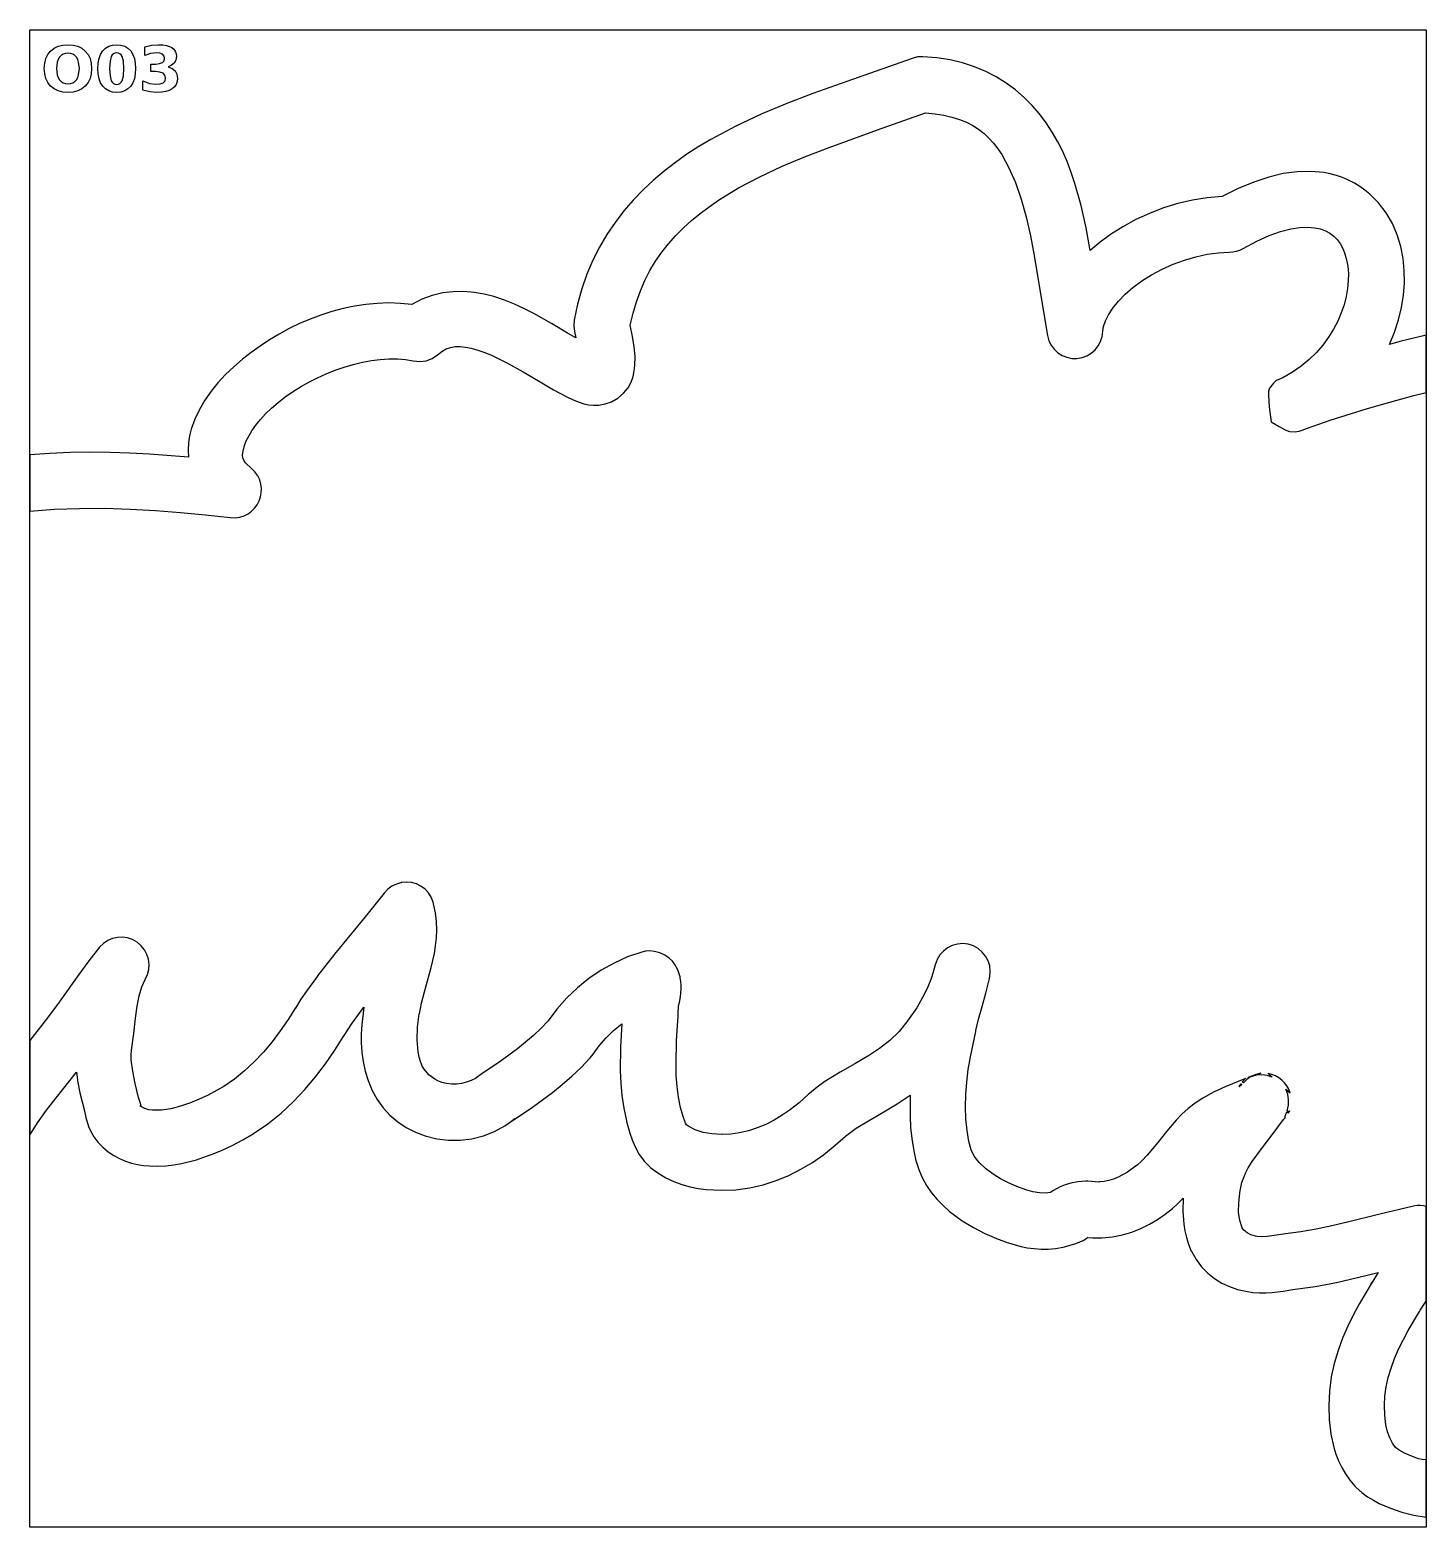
# Model space of a CAD drawing. Extents: x 1 to 501, y 1 to 4998.
# Drawn here: x 1 to 501, y 548 to 1084 of the extents above; entities that cross this region are included whole.
import ezdxf

# ---------------------------------------------------------------- set-up
doc = ezdxf.new("R2010")
doc.units = 0

msp = doc.modelspace()

# ---------------------------------------------------------------- linework, layer by layer
at = {"layer": 'decoupage'}
for p, q in [((1.007, 1083.78), (501.007, 1083.78)), ((1.007, 547.677), (1.007, 1083.78)), ((501.007, 1083.78), (501.007, 547.677)), ((9.642219, 1077.212563), (11.0905, 1077.92225)), ((11.0905, 1077.92225), (12.751031, 1078.348062)), ((12.751031, 1078.348062), (14.624, 1078.49)), ((14.624, 1078.49), (16.501047, 1078.348062)), ((14.624, 1078.49), (14.624, 1078.49)), ((16.501047, 1078.348062), (18.163125, 1077.92225)), ((18.163125, 1077.92225), (19.610141, 1077.212563)), ((28.045, 1077.241453), (29.206, 1077.937375)), ((29.206, 1077.937375), (30.553, 1078.354859)), ((30.553, 1078.354859), (32.086, 1078.494)), ((32.086, 1078.494), (33.614484, 1078.354859)), ((33.614484, 1078.354859), (34.958375, 1077.937375)), ((34.958375, 1077.937375), (36.117578, 1077.241453)), ((42.152, 1077.79), (44.643, 1078.32)), ((42.152, 1074.677), (42.152, 1077.79)), ((44.643, 1078.32), (47.069, 1078.496)), ((47.069, 1078.496), (48.571828, 1078.429828)), ((48.571828, 1078.429828), (49.871875, 1078.231375)), ((49.871875, 1078.231375), (50.969234, 1077.900734)), ((50.969234, 1077.900734), (51.864, 1077.438)), ((6.297609, 1071.838813), (6.719375, 1073.51525)), ((6.719375, 1073.51525), (7.422203, 1074.975313)), ((7.422203, 1074.975313), (8.406, 1076.219)), ((8.406, 1076.219), (9.642219, 1077.212563)), ((10.812125, 1072.262), (10.545, 1069.952)), ((11.146172, 1073.197625), (10.812125, 1072.262)), ((11.614, 1073.987), (11.146172, 1073.197625)), ((12.203281, 1074.613797), (11.614, 1073.987)), ((12.9015, 1075.061625), (12.203281, 1074.613797)), ((13.708469, 1075.330391), (12.9015, 1075.061625)), ((14.624, 1075.42), (13.708469, 1075.330391)), ((15.544625, 1075.330391), (14.624, 1075.42)), ((14.624, 1075.42), (14.624, 1075.42)), ((16.355, 1075.061625), (15.544625, 1075.330391)), ((17.055125, 1074.613797), (16.355, 1075.061625)), ((17.645, 1073.987), (17.055125, 1074.613797)), ((18.112828, 1073.197625), (17.645, 1073.987)), ((18.446875, 1072.262), (18.112828, 1073.197625)), ((18.714, 1069.952), (18.446875, 1072.262)), ((19.610141, 1077.212563), (20.842, 1076.219)), ((20.842, 1076.219), (21.825797, 1074.975313)), ((21.825797, 1074.975313), (22.528625, 1073.51525)), ((22.528625, 1073.51525), (22.950391, 1071.838813)), ((25.417234, 1071.882734), (25.747875, 1073.579875)), ((25.747875, 1073.579875), (26.298828, 1075.041328)), ((26.298828, 1075.041328), (27.07, 1076.267)), ((27.07, 1076.267), (28.045, 1077.241453)), ((29.697125, 1072.6095), (29.551, 1069.98)), ((30.135, 1074.324), (29.697125, 1072.6095)), ((30.475844, 1074.878609), (30.135, 1074.324)), ((30.91475, 1075.274875), (30.475844, 1074.878609)), ((31.451531, 1075.512703), (30.91475, 1075.274875)), ((32.086, 1075.592), (31.451531, 1075.512703)), ((32.720312, 1075.512703), (32.086, 1075.592)), ((33.25525, 1075.274875), (32.720312, 1075.512703)), ((33.690812, 1074.878609), (33.25525, 1075.274875)), ((34.027, 1074.324), (33.690812, 1074.878609)), ((34.464875, 1072.6095), (34.027, 1074.324)), ((34.611, 1069.98), (34.464875, 1072.6095)), ((36.117578, 1077.241453), (37.092, 1076.267)), ((37.092, 1076.267), (37.863172, 1075.041328)), ((37.863172, 1075.041328), (38.414125, 1073.579875)), ((38.414125, 1073.579875), (38.744766, 1071.882734)), ((44.235, 1075.361), (42.152, 1074.677)), ((46.308, 1075.593), (44.235, 1075.361)), ((47.540125, 1075.46325), (46.308, 1075.593)), ((48.458, 1075.074), (47.540125, 1075.46325)), ((48.436, 1072.076), (49.022375, 1072.712625)), ((49.028125, 1074.448625), (48.458, 1075.074)), ((49.022375, 1072.712625), (49.218, 1073.608)), ((49.218, 1073.608), (49.028125, 1074.448625)), ((51.864, 1077.438), (52.563563, 1076.847156)), ((52.563563, 1076.847156), (53.06325, 1076.123)), ((53.272625, 1072.95875), (52.702, 1071.903)), ((53.06325, 1076.123), (53.363062, 1075.265344)), ((53.463, 1074.274), (53.272625, 1072.95875)), ((53.363062, 1075.265344), (53.463, 1074.274)), ((316.95, 1073.591), (299.694031, 1067.478859)), ((318.85275, 1074.091375), (316.95, 1073.591)), ((320.817, 1074.21), (318.85275, 1074.091375)), ((320.822, 1074.21), (320.817, 1074.21)), ((325.81242, 1073.828539), (320.822, 1074.21)), ((330.555143, 1073.090596), (325.81242, 1073.828539)), ((335.052923, 1072.016327), (330.555143, 1073.090596)), ((6.157, 1069.946), (6.297609, 1071.838813)), ((6.297609, 1068.057859), (6.157, 1069.946)), ((6.719375, 1066.384875), (6.297609, 1068.057859)), ((10.545, 1069.952), (10.812125, 1067.6505)), ((10.812125, 1067.6505), (11.146172, 1066.716781)), ((18.112828, 1066.716781), (18.446875, 1067.6505)), ((18.446875, 1067.6505), (18.714, 1069.952)), ((22.950391, 1068.057859), (22.528625, 1066.384875)), ((22.950391, 1071.838813), (23.091, 1069.946)), ((23.091, 1069.946), (22.950391, 1068.057859)), ((25.307, 1069.95), (25.417234, 1071.882734)), ((25.417234, 1068.021344), (25.307, 1069.95)), ((25.747875, 1066.32575), (25.417234, 1068.021344)), ((29.551, 1069.98), (29.697125, 1067.320375)), ((29.697125, 1067.320375), (30.135, 1065.581)), ((34.027, 1065.581), (34.464875, 1067.320375)), ((34.464875, 1067.320375), (34.611, 1069.98)), ((34.611, 1069.98), (34.611, 1069.98)), ((38.744766, 1068.021344), (38.414125, 1066.32575)), ((38.744766, 1071.882734), (38.855, 1069.95)), ((38.855, 1069.95), (38.744766, 1068.021344)), ((38.855, 1069.95), (38.855, 1069.95)), ((44.268, 1068.85), (44.268, 1071.58)), ((44.268, 1071.58), (46.054, 1071.58)), ((45.966, 1068.851), (44.268, 1068.85)), ((47.5425, 1068.70475), (45.966, 1068.851)), ((46.054, 1071.58), (47.449, 1071.703875)), ((47.449, 1071.703875), (48.436, 1072.076)), ((48.678, 1068.266), (47.5425, 1068.70475)), ((49.372375, 1067.555125), (48.678, 1068.266)), ((49.604, 1066.569), (49.372375, 1067.555125)), ((51.759375, 1071.123125), (50.453, 1070.614)), ((50.453, 1070.614), (50.453, 1070.61)), ((50.453, 1070.61), (51.916875, 1070.01975)), ((52.702, 1071.903), (51.759375, 1071.123125)), ((51.916875, 1070.01975), (52.978, 1069.11)), ((52.978, 1069.11), (53.6305, 1067.90575)), ((53.6305, 1067.90575), (53.848, 1066.409)), ((299.694031, 1067.478859), (281.41825, 1060.999125)), ((339.308516, 1070.625891), (335.052923, 1072.016327)), ((343.324677, 1068.939445), (339.308516, 1070.625891)), ((347.104162, 1066.977146), (343.324677, 1068.939445)), ((350.649726, 1064.759154), (347.104162, 1066.977146)), ((7.422203, 1064.926953), (6.719375, 1066.384875)), ((8.406, 1063.684), (7.422203, 1064.926953)), ((9.642219, 1062.690437), (8.406, 1063.684)), ((11.0905, 1061.98075), (9.642219, 1062.690437)), ((12.751031, 1061.554938), (11.0905, 1061.98075)), ((11.146172, 1066.716781), (11.614, 1065.928)), ((11.614, 1065.928), (12.203281, 1065.301203)), ((12.203281, 1065.301203), (12.9015, 1064.853375)), ((14.624, 1061.413), (12.751031, 1061.554938)), ((12.9015, 1064.853375), (13.708469, 1064.584609)), ((13.708469, 1064.584609), (14.624, 1064.495)), ((14.624, 1064.495), (15.544625, 1064.584609)), ((16.501047, 1061.554938), (14.624, 1061.413)), ((15.544625, 1064.584609), (16.355, 1064.853375)), ((16.355, 1064.853375), (17.055125, 1065.301203)), ((18.163125, 1061.98075), (16.501047, 1061.554938)), ((17.055125, 1065.301203), (17.645, 1065.928)), ((17.645, 1065.928), (18.112828, 1066.716781)), ((19.610141, 1062.690437), (18.163125, 1061.98075)), ((20.842, 1063.684), (19.610141, 1062.690437)), ((21.825797, 1064.926953), (20.842, 1063.684)), ((22.528625, 1066.384875), (21.825797, 1064.926953)), ((26.298828, 1064.863031), (25.747875, 1066.32575)), ((27.07, 1063.633), (26.298828, 1064.863031)), ((28.045, 1062.663641), (27.07, 1063.633)), ((29.206, 1061.971125), (28.045, 1062.663641)), ((30.553, 1061.555547), (29.206, 1061.971125)), ((30.135, 1065.581), (30.475844, 1065.021875)), ((30.475844, 1065.021875), (30.91475, 1064.6225)), ((32.086, 1061.417), (30.553, 1061.555547)), ((30.91475, 1064.6225), (31.451531, 1064.382875)), ((31.451531, 1064.382875), (32.086, 1064.303)), ((32.086, 1064.303), (32.715812, 1064.382875)), ((33.614484, 1061.555547), (32.086, 1061.417)), ((32.715812, 1064.382875), (33.24925, 1064.6225)), ((33.24925, 1064.6225), (33.686312, 1065.021875)), ((34.958375, 1061.971125), (33.614484, 1061.555547)), ((33.686312, 1065.021875), (34.027, 1065.581)), ((36.117578, 1062.663641), (34.958375, 1061.971125)), ((37.092, 1063.633), (36.117578, 1062.663641)), ((37.863172, 1064.863031), (37.092, 1063.633)), ((38.414125, 1066.32575), (37.863172, 1064.863031)), ((41.446, 1062.231), (41.446, 1065.51)), ((41.446, 1065.51), (43.805, 1064.606)), ((43.96, 1061.625), (41.446, 1062.231)), ((43.805, 1064.606), (46.12, 1064.309)), ((46.506, 1061.415), (43.96, 1061.625)), ((46.12, 1064.309), (47.60875, 1064.455125)), ((48.195547, 1061.494297), (46.506, 1061.415)), ((47.60875, 1064.455125), (48.7, 1064.893)), ((49.670125, 1061.732125), (48.195547, 1061.494297)), ((48.7, 1064.893), (49.378125, 1065.603875)), ((49.378125, 1065.603875), (49.604, 1066.569)), ((50.929641, 1062.128391), (49.670125, 1061.732125)), ((51.974, 1062.683), (50.929641, 1062.128391)), ((52.793734, 1063.395687), (51.974, 1062.683)), ((53.379375, 1064.25425), (52.793734, 1063.395687)), ((53.730828, 1065.258687), (53.379375, 1064.25425)), ((53.848, 1066.409), (53.730828, 1065.258687)), ((353.964125, 1062.305625), (350.649726, 1064.759154)), ((357.050114, 1059.636717), (353.964125, 1062.305625)), ((272.13916, 1057.436811), (262.894594, 1053.561078)), ((281.41825, 1060.999125), (272.13916, 1057.436811)), ((359.910447, 1056.772588), (357.050114, 1059.636717)), ((362.547882, 1053.733395), (359.910447, 1056.772588)), ((262.894594, 1053.561078), (253.781043, 1049.298088)), ((304.558859, 1047.957078), (321.741, 1054.055)), ((321.741, 1054.055), (321.741, 1054.06)), ((321.741, 1054.06), (325.148765, 1053.739561)), ((325.148765, 1053.739561), (328.301852, 1053.242346)), ((328.301852, 1053.242346), (331.21495, 1052.570946)), ((331.21495, 1052.570946), (333.90275, 1051.727953)), ((333.90275, 1051.727953), (336.37994, 1050.715958)), ((364.965172, 1050.539297), (362.547882, 1053.733395)), ((253.781043, 1049.298088), (244.895, 1044.574)), ((287.224375, 1041.740375), (304.558859, 1047.957078)), ((336.37994, 1050.715958), (338.661211, 1049.537553)), ((338.661211, 1049.537553), (340.761251, 1048.195328)), ((340.761251, 1048.195328), (342.69475, 1046.691875)), ((342.69475, 1046.691875), (344.476397, 1045.029785)), ((367.165073, 1047.21045), (364.965172, 1050.539297)), ((369.150342, 1043.767014), (367.165073, 1047.21045)), ((240.563685, 1042.002276), (236.321369, 1039.26266)), ((244.895, 1044.574), (240.563685, 1042.002276)), ((278.711615, 1038.449932), (287.224375, 1041.740375)), ((344.476397, 1045.029785), (346.120883, 1043.21165)), ((346.120883, 1043.21165), (347.642896, 1041.240061)), ((347.642896, 1041.240061), (349.057125, 1039.117609)), ((370.923732, 1040.229144), (369.150342, 1043.767014)), ((372.488, 1036.617), (370.923732, 1040.229144)), ((232.18531, 1036.34905), (228.172766, 1033.255344)), ((236.321369, 1039.26266), (232.18531, 1036.34905)), ((262.418283, 1031.229764), (270.414703, 1034.964734)), ((270.414703, 1034.964734), (278.711615, 1038.449932)), ((349.057125, 1039.117609), (351.620992, 1034.430482)), ((373.948174, 1032.748271), (372.488, 1036.617)), ((224.300992, 1029.975438), (220.587248, 1026.50323)), ((228.172766, 1033.255344), (224.300992, 1029.975438)), ((254.807, 1027.19), (262.418283, 1031.229764)), ((351.620992, 1034.430482), (353.93, 1029.171)), ((375.259203, 1028.828672), (373.948174, 1032.748271)), ((444.661564, 1031.086295), (439.278422, 1029.299766)), ((449.875875, 1032.322875), (444.661564, 1031.086295)), ((454.913514, 1033.004971), (449.875875, 1032.322875)), ((459.766641, 1033.128047), (454.913514, 1033.004971)), ((464.427416, 1032.687568), (459.766641, 1033.128047)), ((466.683222, 1032.254579), (464.427416, 1032.687568)), ((468.888, 1031.679), (466.683222, 1032.254579)), ((471.139412, 1030.917508), (468.888, 1031.679)), ((473.291248, 1030.004891), (471.139412, 1030.917508)), ((475.341784, 1028.94975), (473.291248, 1030.004891)), ((220.587248, 1026.50323), (217.04879, 1022.832619)), ((247.621689, 1022.79616), (254.807, 1027.19)), ((353.93, 1029.171), (356.036408, 1023.206889)), ((377.489375, 1020.880875), (375.259203, 1028.828672)), ((428.037, 1024.095), (422.671812, 1023.685449)), ((433.734287, 1026.967822), (428.037, 1024.095)), ((439.278422, 1029.299766), (433.734287, 1026.967822)), ((477.289297, 1027.760687), (475.341784, 1028.94975)), ((479.132061, 1026.446305), (477.289297, 1027.760687)), ((480.868354, 1025.015203), (479.132061, 1026.446305)), ((484.014625, 1021.83725), (480.868354, 1025.015203)), ((213.702875, 1018.9575), (210.566761, 1014.871772)), ((217.04879, 1022.832619), (213.702875, 1018.9575)), ((241.009016, 1018.058281), (244.240796, 1020.475134)), ((244.240796, 1020.475134), (247.621689, 1022.79616)), ((356.036408, 1023.206889), (357.820141, 1016.797547)), ((379.289609, 1012.861641), (377.489375, 1020.880875)), ((406.955, 1020.03725), (401.940437, 1018.101777)), ((412.101375, 1021.630441), (406.955, 1020.03725)), ((417.350125, 1022.855219), (412.101375, 1021.630441)), ((422.671812, 1023.685449), (417.350125, 1022.855219)), ((486.714318, 1018.295641), (484.014625, 1021.83725)), ((210.566761, 1014.871772), (207.657705, 1010.569332)), ((235.016615, 1012.897824), (237.932304, 1015.535784)), ((237.932304, 1015.535784), (241.009016, 1018.058281)), ((357.820141, 1016.797547), (359.346084, 1010.038213)), ((392.4245, 1013.30852), (387.982, 1010.503)), ((397.087125, 1015.850156), (392.4245, 1013.30852)), ((401.940437, 1018.101777), (397.087125, 1015.850156)), ((488.953641, 1014.459188), (486.714318, 1018.295641)), ((490.718799, 1010.396703), (488.953641, 1014.459188)), ((207.657705, 1010.569332), (204.992965, 1006.044078)), ((229.692125, 1007.23625), (232.267904, 1010.134585)), ((232.267904, 1010.134585), (235.016615, 1012.897824)), ((359.346084, 1010.038213), (360.679125, 1003.024125)), ((380.771, 1004.859), (379.289609, 1012.861641)), ((387.982, 1010.503), (384.284625, 1007.781125)), ((435.551, 1005.546), (440.403629, 1008.155143)), ((440.403629, 1008.155143), (444.848469, 1010.148828)), ((444.848469, 1010.148828), (448.889949, 1011.586318)), ((448.889949, 1011.586318), (452.5325, 1012.526875)), ((452.5325, 1012.526875), (455.780551, 1013.02976)), ((455.780551, 1013.02976), (458.638531, 1013.154234)), ((458.638531, 1013.154234), (461.110871, 1012.959561)), ((461.110871, 1012.959561), (463.202, 1012.505)), ((463.202, 1012.505), (465.000104, 1011.849521)), ((465.000104, 1011.849521), (466.597453, 1011.006484)), ((466.597453, 1011.006484), (468.004607, 1009.966736)), ((468.004607, 1009.966736), (469.232125, 1008.721125)), ((469.232125, 1008.721125), (470.290564, 1007.260498)), ((491.996, 1006.177), (490.718799, 1010.396703)), ((204.992965, 1006.044078), (202.589797, 1001.289906)), ((225.083182, 1000.99502), (227.295233, 1004.193)), ((227.295233, 1004.193), (229.692125, 1007.23625)), ((360.679125, 1003.024125), (363.026047, 988.612641)), ((384.284625, 1007.781125), (380.771, 1004.859)), ((414.4805, 1001.3835), (418.57182, 1002.587008)), ((418.57182, 1002.587008), (422.644813, 1003.474438)), ((422.644813, 1003.474438), (426.635773, 1004.019023)), ((426.635773, 1004.019023), (430.481, 1004.194)), ((430.481, 1004.194), (431.807562, 1004.275453)), ((431.807562, 1004.275453), (433.106, 1004.531375)), ((433.106, 1004.531375), (434.359437, 1004.956609)), ((434.359437, 1004.956609), (435.551, 1005.546)), ((470.290564, 1007.260498), (471.190484, 1005.575703)), ((471.190484, 1005.575703), (471.942443, 1003.657588)), ((471.942443, 1003.657588), (472.557, 1001.497)), ((492.801383, 1001.965598), (491.996, 1006.177)), ((202.589797, 1001.289906), (200.465459, 996.300715)), ((221.237422, 994.095594), (223.061927, 997.63249)), ((223.061927, 997.63249), (225.083182, 1000.99502)), ((402.733602, 996.144164), (406.497688, 998.135313)), ((406.497688, 998.135313), (410.434555, 999.89068)), ((410.434555, 999.89068), (414.4805, 1001.3835)), ((472.557, 1001.497), (472.98882, 999.142151)), ((472.98882, 999.142151), (473.193434, 996.61908)), ((493.223187, 997.652406), (492.801383, 1001.965598)), ((493.264648, 993.265199), (493.223187, 997.652406)), ((200.465459, 996.300715), (198.637209, 991.070402)), ((219.615622, 990.374514), (221.237422, 994.095594)), ((396.015061, 991.581131), (399.206, 993.944)), ((399.206, 993.944), (402.733602, 996.144164)), ((473.166385, 993.955692), (472.903219, 991.179891)), ((473.193434, 996.61908), (473.166385, 993.955692)), ((492.929, 988.83175), (493.264648, 993.265199)), ((141.378871, 987.351508), (137.807, 985.464)), ((145.072594, 988.716688), (141.378871, 987.351508)), ((148.841457, 989.601398), (145.072594, 988.716688)), ((152.63875, 990.0475), (148.841457, 989.601398)), ((156.417762, 990.096852), (152.63875, 990.0475)), ((160.131781, 989.791313), (156.417762, 990.096852)), ((163.734098, 989.172742), (160.131781, 989.791313)), ((167.178, 988.283), (163.734098, 989.172742)), ((170.952631, 987.012234), (167.178, 988.283)), ((174.600734, 985.547125), (170.952631, 987.012234)), ((198.637209, 991.070402), (197.122303, 985.592865)), ((217.003957, 982.340535), (218.202482, 986.459434)), ((218.202482, 986.459434), (219.615622, 990.374514)), ((363.026047, 988.612641), (365.38, 974.325)), ((388.861625, 984.175625), (390.836229, 986.635314)), ((390.836229, 986.635314), (393.222922, 989.124359)), ((393.222922, 989.124359), (396.015061, 991.581131)), ((472.399478, 988.319579), (471.650707, 985.402662)), ((472.903219, 991.179891), (472.399478, 988.319579)), ((492.219477, 984.379832), (492.929, 988.83175)), ((105.217875, 981.692875), (101.348292, 980.23952)), ((109.158087, 982.957687), (105.217875, 981.692875)), ((113.158092, 984.02124), (109.158087, 982.957687)), ((117.207055, 984.870818), (113.158092, 984.02124)), ((121.294141, 985.493703), (117.207055, 984.870818)), ((125.408513, 985.87718), (121.294141, 985.493703)), ((129.539338, 986.008533), (125.408513, 985.87718)), ((133.675779, 985.875045), (129.539338, 986.008533)), ((137.807, 985.464), (133.675779, 985.875045)), ((178.116252, 983.933328), (174.600734, 985.547125)), ((181.493125, 982.2165), (178.116252, 983.933328)), ((187.806703, 978.656375), (181.493125, 982.2165)), ((197.122303, 985.592865), (195.938, 979.862)), ((216.026, 978.008), (217.003957, 982.340535)), ((386.175266, 979.590828), (387.305756, 981.80692)), ((387.305756, 981.80692), (388.861625, 984.175625)), ((470.65245, 982.457043), (469.40025, 979.510625)), ((471.650707, 985.402662), (470.65245, 982.457043)), ((491.139312, 979.937219), (492.219477, 984.379832)), ((93.864355, 976.818046), (90.271672, 974.875359)), ((97.560174, 978.610338), (93.864355, 976.818046)), ((101.348292, 980.23952), (97.560174, 978.610338)), ((193.493, 975.232), (187.806703, 978.656375)), ((195.938, 979.862), (195.79775, 977.82825)), ((195.79775, 977.82825), (196.073, 975.808)), ((196.073, 975.808), (196.51, 973.519)), ((216.851797, 974.036391), (216.026, 978.008)), ((384.99292, 973.990279), (385.217, 975.863)), ((385.217, 975.863), (385.476799, 977.588979)), ((385.476799, 977.588979), (386.175266, 979.590828)), ((467.889652, 976.591313), (466.116199, 973.72701)), ((469.40025, 979.510625), (467.889652, 976.591313)), ((489.691742, 975.531684), (491.139312, 979.937219)), ((83.439053, 970.58967), (80.220788, 968.272099)), ((86.792959, 972.794995), (83.439053, 970.58967)), ((90.271672, 974.875359), (86.792959, 972.794995)), ((151.645789, 970.106598), (153.2865, 970.39975)), ((153.2865, 970.39975), (155.043086, 970.430871)), ((155.043086, 970.430871), (156.955438, 970.217656)), ((196.51, 973.519), (193.493, 975.232)), ((217.435625, 970.357375), (216.851797, 974.036391)), ((217.724891, 966.902422), (217.435625, 970.357375)), ((365.38, 974.325), (365.88992, 972.509424)), ((365.88992, 972.509424), (366.706672, 970.863828)), ((366.706672, 970.863828), (367.793494, 969.416537)), ((382.472375, 969.231125), (383.58865, 970.640697)), ((383.58865, 970.640697), (384.439484, 972.238297)), ((384.439484, 972.238297), (384.99292, 973.990279)), ((464.075436, 970.94562), (461.762906, 968.275047)), ((466.116199, 973.72701), (464.075436, 970.94562)), ((487.88, 971.191), (489.691742, 975.531684)), ((491.562, 972.23), (487.88, 971.191)), ((501.013, 974.52), (491.562, 972.23)), ((501.013, 953.937), (501.013, 974.52)), ((77.149, 965.855), (74.021061, 963.158613)), ((80.220788, 968.272099), (77.149, 965.855)), ((120.051598, 964.766387), (123.281683, 965.368116)), ((123.281683, 965.368116), (126.464469, 965.775656)), ((126.464469, 965.775656), (129.578524, 965.978412)), ((129.578524, 965.978412), (132.602418, 965.965785)), ((132.602418, 965.965785), (135.51472, 965.72718)), ((135.51472, 965.72718), (138.294, 965.252)), ((138.294, 965.252), (140.62775, 965.018188)), ((140.62775, 965.018188), (142.92175, 965.327)), ((142.92175, 965.327), (145.083375, 966.154812)), ((145.083375, 966.154812), (147.02, 967.478)), ((147.02, 967.478), (148.55243, 968.663418)), ((148.55243, 968.663418), (150.081063, 969.533719)), ((150.081063, 969.533719), (151.645789, 970.106598)), ((156.955438, 970.217656), (159.063445, 969.777801)), ((159.063445, 969.777801), (161.407, 969.129)), ((161.407, 969.129), (163.940703, 968.261809)), ((163.940703, 968.261809), (166.576313, 967.178406)), ((166.576313, 967.178406), (172.05575, 964.5035)), ((217.667, 963.603), (217.724891, 966.902422)), ((367.793494, 969.416537), (369.113625, 968.195875)), ((369.113625, 968.195875), (370.630303, 967.230166)), ((370.630303, 967.230166), (372.306766, 966.547734)), ((372.306766, 966.547734), (374.106252, 966.176904)), ((374.106252, 966.176904), (375.992, 966.146)), ((375.992, 966.146), (377.850471, 966.467018)), ((377.850471, 966.467018), (379.571328, 967.110641)), ((379.571328, 967.110641), (381.122615, 968.043225)), ((381.122615, 968.043225), (382.472375, 969.231125)), ((459.174154, 965.743195), (456.304723, 963.377967)), ((461.762906, 968.275047), (459.174154, 965.743195)), ((71.078734, 960.349281), (68.34751, 957.422246)), ((74.021061, 963.158613), (71.078734, 960.349281)), ((103.941747, 959.215798), (107.086871, 960.62952)), ((107.086871, 960.62952), (110.291849, 961.902036)), ((110.291849, 961.902036), (113.53525, 963.02275)), ((113.53525, 963.02275), (116.795643, 963.981066)), ((116.795643, 963.981066), (120.051598, 964.766387)), ((172.05575, 964.5035), (177.650313, 961.385344)), ((177.650313, 961.385344), (183.165, 958.105)), ((216.310531, 957.707437), (217.02575, 959.72375)), ((217.02575, 959.72375), (217.448844, 961.692437)), ((217.448844, 961.692437), (217.667, 963.603)), ((453.150157, 961.207267), (449.706, 959.259)), ((456.304723, 963.377967), (453.150157, 961.207267)), ((65.852875, 954.37275), (63.620318, 951.196035)), ((68.34751, 957.422246), (65.852875, 954.37275)), ((95.079801, 954.233371), (97.916781, 956.007127)), ((97.916781, 956.007127), (100.877906, 957.671469)), ((100.877906, 957.671469), (103.941747, 959.215798)), ((183.165, 958.105), (188.47025, 954.9485)), ((188.47025, 954.9485), (193.708, 952.176)), ((213.626094, 953.681594), (215.216, 955.654)), ((215.216, 955.654), (216.310531, 957.707437)), ((444.612033, 954.462145), (444.524766, 952.874219)), ((444.917, 955.468), (444.612033, 954.462145)), ((446.325422, 957.344594), (444.917, 955.468)), ((447.209875, 958.159), (446.325422, 957.344594)), ((447.743141, 958.380906), (447.209875, 958.159)), ((448.098, 958.48), (447.743141, 958.380906)), ((449.335, 959.114), (448.098, 958.48)), ((449.706, 959.259), (449.335, 959.114)), ((63.620318, 951.196035), (61.675328, 947.887344)), ((87.536525, 948.371512), (89.864, 950.4)), ((89.864, 950.4), (92.388397, 952.360796)), ((92.388397, 952.360796), (95.079801, 954.233371)), ((193.708, 952.176), (196.401781, 950.909875)), ((196.401781, 950.909875), (199.362, 949.8545)), ((199.362, 949.8545), (201.013684, 949.520219)), ((201.013684, 949.520219), (202.817969, 949.375875)), ((202.817969, 949.375875), (204.80352, 949.467219)), ((204.80352, 949.467219), (206.999, 949.84)), ((206.999, 949.84), (209.335906, 950.658156)), ((209.335906, 950.658156), (211.6055, 951.9775)), ((211.6055, 951.9775), (213.626094, 953.681594)), ((444.524766, 952.874219), (444.785125, 948.835)), ((479.98325, 948.1735), (488.023844, 950.515625)), ((488.023844, 950.515625), (496.686, 952.89)), ((496.686, 952.89), (501.013, 953.937)), ((60.043393, 944.441918), (58.75, 940.855)), ((61.675328, 947.887344), (60.043393, 944.441918)), ((81.904125, 942.214), (83.547248, 944.246848)), ((83.547248, 944.246848), (85.427828, 946.309906)), ((85.427828, 946.309906), (87.536525, 948.371512)), ((444.785125, 948.835), (445.518, 943.483)), ((458.534, 941.231), (466.657, 944.003)), ((466.657, 944.003), (479.98325, 948.1735)), ((58.148734, 938.431422), (57.788125, 935.935375)), ((58.75, 940.855), (58.148734, 938.431422)), ((78.492896, 936.613363), (79.367609, 938.365594)), ((79.367609, 938.365594), (80.507799, 940.243027)), ((80.507799, 940.243027), (81.904125, 942.214)), ((445.518, 943.483), (448.394875, 941.75575)), ((448.394875, 941.75575), (450.596953, 940.542531)), ((450.596953, 940.542531), (452.069, 939.937)), ((452.069, 939.937), (454.080875, 939.851)), ((454.080875, 939.851), (454.784, 939.987)), ((454.784, 939.987), (455.532, 940.132)), ((455.532, 940.132), (456.257, 940.315)), ((456.257, 940.315), (457.973, 940.97)), ((457.973, 940.97), (458.21, 941.112)), ((458.21, 941.112), (458.534, 941.231)), ((57.788125, 935.935375), (57.657203, 933.389641)), ((57.657203, 933.389641), (57.745, 930.817)), ((77.23875, 932.465141), (77.893, 935.018)), ((77.893, 935.018), (78.492896, 936.613363)), ((8.164479, 932.122814), (1.008, 931.588)), ((1.008, 931.588), (1.008, 911.445)), ((15.329266, 932.439391), (8.164479, 932.122814)), ((22.489014, 932.556678), (15.329266, 932.439391)), ((29.630375, 932.493625), (22.489014, 932.556678)), ((36.740002, 932.269182), (29.630375, 932.493625)), ((43.804547, 931.902297), (36.740002, 932.269182)), ((57.745, 930.817), (43.804547, 931.902297)), ((77.153453, 931.450186), (77.23875, 932.465141)), ((77.2685, 930.534875), (77.153453, 931.450186)), ((77.613234, 929.663205), (77.2685, 930.534875)), ((78.217, 928.779172), (77.613234, 929.663205)), ((80.319, 926.75), (78.217, 928.779172)), ((81.596869, 925.48553), (80.319, 926.75)), ((82.582764, 924.109352), (81.596869, 925.48553)), ((83.289116, 922.650122), (82.582764, 924.109352)), ((83.728359, 921.1365), (83.289116, 922.650122)), ((83.56775, 916.55586), (83.855244, 918.060711)), ((83.912925, 919.597144), (83.728359, 921.1365)), ((83.855244, 918.060711), (83.912925, 919.597144)), ((1.008, 911.445), (9.839297, 912.132803)), ((9.839297, 912.132803), (18.78675, 912.468797)), ((18.78675, 912.468797), (27.810703, 912.489861)), ((27.810703, 912.489861), (36.8715, 912.232875)), ((36.8715, 912.232875), (45.929484, 911.734717)), ((45.929484, 911.734717), (54.945, 911.032266)), ((79.118203, 910.508375), (80.368282, 911.425442)), ((80.368282, 911.425442), (81.450709, 912.517383)), ((81.450709, 912.517383), (82.353051, 913.755538)), ((82.353051, 913.755538), (83.062875, 915.11125)), ((83.062875, 915.11125), (83.56775, 916.55586)), ((54.945, 911.032266), (63.878391, 910.1624)), ((63.878391, 910.1624), (72.69, 909.162)), ((72.69, 909.162), (74.486369, 909.092993)), ((74.486369, 909.092993), (76.164814, 909.313492)), ((76.164814, 909.313492), (77.712903, 909.794839)), ((77.712903, 909.794839), (79.118203, 910.508375)), ((132.261328, 777.944234), (130.623625, 777.139125)), ((134.033, 778.441), (132.261328, 777.944234)), ((135.881354, 778.64626), (134.003, 778.481)), ((134.003, 778.481), (134.033, 778.441)), ((134.003, 778.481), (134.003, 778.481)), ((137.709328, 778.464516), (135.881354, 778.64626)), ((139.44742, 777.960107), (137.709328, 778.464516)), ((141.056125, 777.157375), (139.44742, 777.960107)), ((127.908, 774.701), (122.1755, 767.488313)), ((129.159359, 776.049953), (127.908, 774.701)), ((130.623625, 777.139125), (129.159359, 776.049953)), ((142.495939, 776.080658), (141.056125, 777.157375)), ((143.727359, 774.754297), (142.495939, 776.080658)), ((144.710881, 773.202631), (143.727359, 774.754297)), ((145.407, 771.45), (144.710881, 773.202631)), ((122.1755, 767.488313), (116.18725, 760.22275)), ((145.577, 770.835), (145.407, 771.45)), ((146.269488, 767.667533), (145.577, 770.835)), ((146.644469, 764.572453), (146.269488, 767.667533)), ((146.6175, 758.640375), (146.74584, 761.55999)), ((146.74584, 761.55999), (146.644469, 764.572453)), ((27.330732, 756.631881), (25.971, 755.28)), ((28.878797, 757.674234), (27.330732, 756.631881)), ((30.566994, 758.400627), (28.878797, 757.674234)), ((32.347125, 758.804625), (30.566994, 758.400627)), ((34.17099, 758.879795), (32.347125, 758.804625)), ((35.990391, 758.619703), (34.17099, 758.879795)), ((37.757127, 758.017916), (35.990391, 758.619703)), ((39.423, 757.068), (37.757127, 758.017916)), ((40.878594, 755.82015), (39.423, 757.068)), ((116.18725, 760.22275), (110.093625, 752.784313)), ((146.303348, 755.823838), (146.6175, 758.640375)), ((331.324256, 755.944979), (329.634875, 755.099375)), ((333.155703, 756.460734), (331.324256, 755.944979)), ((335.083268, 756.617967), (333.155703, 756.460734)), ((337.061, 756.388), (335.083268, 756.617967)), ((338.955402, 755.774162), (337.061, 756.388)), ((25.971, 755.28), (22.098328, 750.402047)), ((42.040563, 754.359828), (40.878594, 755.82015)), ((42.898688, 752.734623), (42.040563, 754.359828)), ((43.44275, 750.992125), (42.898688, 752.734623)), ((43.662531, 749.179924), (43.44275, 750.992125)), ((110.093625, 752.784313), (104.045, 745.053)), ((144.685, 748.095), (145.847281, 753.120609)), ((145.847281, 753.120609), (146.303348, 755.823838)), ((215.076492, 751.815537), (210.23175, 749.654859)), ((220.11, 753.551), (215.076492, 751.815537)), ((221.46025, 753.851), (220.11, 753.551)), ((222.839, 753.962), (221.46025, 753.851)), ((224.674719, 753.793734), (222.839, 753.962)), ((226.57025, 753.284875), (224.674719, 753.793734)), ((228.368656, 752.485578), (226.57025, 753.284875)), ((229.913, 751.446), (228.368656, 752.485578)), ((231.100531, 750.297578), (229.913, 751.446)), ((325.878623, 750.870236), (325.217, 748.992)), ((326.866109, 752.533328), (325.878623, 750.870236)), ((328.13351, 753.9526), (326.866109, 752.533328)), ((329.634875, 755.099375), (328.13351, 753.9526)), ((340.642969, 754.829047), (338.955402, 755.774162)), ((342.093863, 753.597877), (340.642969, 754.829047)), ((343.27825, 752.125875), (342.093863, 753.597877)), ((344.166293, 750.458264), (343.27825, 752.125875)), ((18.477375, 745.521375), (11.688, 735.987)), ((22.098328, 750.402047), (18.477375, 745.521375)), ((42.274, 743.801), (43.088375, 745.536771)), ((43.088375, 745.536771), (43.547812, 747.345609)), ((43.547812, 747.345609), (43.662531, 749.179924)), ((142.276, 739.3525), (144.665, 748.015)), ((144.665, 748.015), (144.685, 748.095)), ((205.60207, 747.089158), (201.21375, 744.138625)), ((210.23175, 749.654859), (205.60207, 747.089158)), ((231.974, 749.172875), (231.100531, 750.297578)), ((233.024, 747.202), (231.974, 749.172875)), ((233.564266, 745.737), (233.024, 747.202)), ((233.832375, 744.71675), (233.564266, 745.737)), ((324.50673, 746.362748), (323.627406, 743.755797)), ((325.217, 748.992), (324.50673, 746.362748)), ((344.728156, 748.640266), (344.166293, 750.458264)), ((344.934004, 746.717104), (344.728156, 748.640266)), ((344.754, 744.734), (344.934004, 746.717104)), ((40.099125, 737.904625), (41.038203, 741.133641)), ((41.038203, 741.133641), (42.274, 743.801)), ((103.995, 744.983), (100.054, 739.59275)), ((104.045, 745.053), (103.995, 744.983)), ((197.093086, 740.823451), (193.266375, 737.163828)), ((201.21375, 744.138625), (197.093086, 740.823451)), ((233.916547, 744.158875), (233.832375, 744.71675)), ((233.905, 744.081), (233.916547, 744.158875)), ((233.955, 743.837), (233.905, 744.081)), ((234.190488, 741.982264), (233.955, 743.837)), ((234.0435, 737.525875), (234.257344, 740.309859)), ((234.257344, 740.309859), (234.190488, 741.982264)), ((322.587629, 741.176854), (321.396, 738.631625)), ((323.627406, 743.755797), (322.587629, 741.176854)), ((343.355031, 738.871047), (344.604, 744.131)), ((344.604, 744.131), (344.684, 744.4)), ((344.674, 744.4), (344.754, 744.734)), ((344.684, 744.4), (344.674, 744.4)), ((11.565, 735.811), (6.496875, 728.89175)), ((11.688, 735.987), (11.565, 735.811)), ((39.394984, 734.163547), (40.099125, 737.904625)), ((98.053875, 736.660812), (96.098, 733.532)), ((100.054, 739.59275), (98.053875, 736.660812)), ((140.472, 731.482), (141.258781, 735.328375)), ((141.258781, 735.328375), (142.276, 739.3525)), ((193.266375, 737.163828), (189.759914, 733.179947)), ((233.334, 734.298), (233.630156, 735.512703)), ((233.630156, 735.512703), (234.0435, 737.525875)), ((321.396, 738.631625), (318.591594, 733.665141)), ((342.0155, 734.034375), (343.355031, 738.871047)), ((38.2435, 724.363125), (38.864, 729.94)), ((38.864, 729.96), (39.394984, 734.163547)), ((38.864, 729.94), (38.864, 729.96)), ((93.486766, 729.396115), (90.679375, 725.324922)), ((96.148, 733.612), (93.486766, 729.396115)), ((96.098, 733.532), (96.148, 733.612)), ((116.374, 728.060125), (120.022, 733.058)), ((120.635, 733.823), (119.853, 727.573625)), ((120.022, 733.058), (120.635, 733.823)), ((139.822344, 726.668266), (140.462, 731.402)), ((140.462, 731.402), (140.472, 731.482)), ((189.759914, 733.179947), (186.6, 728.892)), ((232.596406, 721.876625), (233.113, 730.653)), ((233.113, 730.653), (233.123, 731.77)), ((233.123, 731.77), (233.254, 733.876)), ((233.254, 733.876), (233.334, 734.298)), ((318.591594, 733.665141), (315.283, 728.902)), ((339.793, 725.482), (340.767469, 729.583766)), ((340.767469, 729.583766), (342.0155, 734.034375)), ((6.496875, 728.89175), (1.008, 721.929)), ((37.347, 718.436), (38.2435, 724.363125)), ((90.679375, 725.324922), (87.721047, 721.425736)), ((113.287, 723.357), (116.374, 728.060125)), ((119.853, 727.573625), (119.677625, 724.338336)), ((119.677625, 724.338336), (119.6845, 721.04525)), ((139.66325, 722.142375), (139.822344, 726.668266)), ((181.39075, 723.756266), (175.62875, 718.941625)), ((184.07082, 726.279174), (181.39075, 723.756266)), ((186.6, 728.892), (184.07082, 726.279174)), ((207.322, 722.897375), (210.041625, 725.515297)), ((210.041625, 725.515297), (212.987, 727.892)), ((212.987, 727.892), (212.523953, 719.608094)), ((312.276328, 725.165766), (308.997875, 721.962375)), ((315.082, 728.631), (312.276328, 725.165766)), ((315.283, 728.902), (315.082, 728.631)), ((337.80625, 716.000875), (339.713, 725.125)), ((339.713, 725.125), (339.793, 725.482)), ((1.008, 721.929), (1.008, 688.011)), ((37.245316, 716.743057), (37.347, 718.436)), ((87.721047, 721.425736), (84.607, 717.725875)), ((106.860781, 713.598266), (110.165293, 718.403783)), ((110.165293, 718.403783), (113.237, 723.277)), ((113.237, 723.277), (113.287, 723.357)), ((119.6845, 721.04525), (119.9025, 717.70632)), ((140.039281, 717.908047), (139.66325, 722.142375)), ((175.62875, 718.941625), (169.415625, 714.370922)), ((202.692, 717.011), (204.861125, 720.056516)), ((204.861125, 720.056516), (207.322, 722.897375)), ((212.523953, 719.608094), (212.420625, 711.0315)), ((232.3995, 713.4685), (232.596406, 721.876625)), ((305.311234, 719.034047), (301.281, 716.394)), ((308.997875, 721.962375), (305.311234, 719.034047)), ((37.300969, 714.930453), (37.245316, 716.743057)), ((37.812, 710.946125), (37.300969, 714.930453)), ((81.332453, 714.252654), (77.892625, 711.033391)), ((84.607, 717.725875), (81.332453, 714.252654)), ((103.305254, 708.902646), (106.860781, 713.598266)), ((119.9025, 717.70632), (120.3605, 714.3335)), ((120.3605, 714.3335), (121.087375, 710.938742)), ((140.44502, 715.926381), (140.039281, 717.908047)), ((141.005, 714.049), (140.44502, 715.926381)), ((141.075, 713.838), (141.005, 714.049)), ((141.534533, 712.721133), (141.075, 713.838)), ((169.415625, 714.370922), (162.853, 709.967)), ((198.432586, 712.295289), (201.666, 715.673)), ((201.666, 715.673), (202.692, 717.011)), ((232.504543, 709.418234), (232.3995, 713.4685)), ((296.396891, 713.533016), (291.208125, 710.600375)), ((301.084, 716.273), (296.396891, 713.533016)), ((301.281, 716.394), (301.084, 716.273)), ((337.077617, 711.481984), (337.80625, 716.000875)), ((10.35525, 701.4285), (17.624, 710.62)), ((17.624, 710.62), (18.199562, 706.810125)), ((38.735531, 706.482734), (37.812, 710.946125)), ((74.282734, 708.0954), (70.498, 705.466)), ((77.892625, 711.033391), (74.282734, 708.0954)), ((99.4805, 704.359125), (103.305254, 708.902646)), ((121.087375, 710.938742), (122.112, 707.534)), ((142.165078, 711.634313), (141.534533, 712.721133)), ((143.851875, 709.638), (142.165078, 711.634313)), ((145.960734, 708.023438), (143.851875, 709.638)), ((147.118857, 707.413805), (145.960734, 708.023438)), ((160.582039, 708.357133), (159.023625, 707.55775)), ((161.98, 709.333), (160.582039, 708.357133)), ((162.853, 709.967), (161.98, 709.333)), ((191.644852, 706.11043), (195.0855, 709.113563)), ((195.0855, 709.113563), (198.432586, 712.295289)), ((212.420625, 711.0315), (212.608064, 706.642645)), ((232.789844, 705.478875), (232.504543, 709.418234)), ((291.208125, 710.600375), (285.724797, 707.182297)), ((336.53025, 707.002), (337.077617, 711.481984)), ((436.358, 708.301), (429.105625, 705.343125)), ((435.21, 707.113), (435.858, 707.836)), ((436.85125, 707.985375), (435.657, 706.75)), ((435.858, 707.836), (436.358, 708.301)), ((438.239, 708.998), (436.85125, 707.985375)), ((438.149, 709.029), (437.257, 708.666)), ((437.257, 708.666), (438.239, 708.998)), ((438.302, 709.049), (438.149, 709.029)), ((440.004875, 709.788875), (438.302, 709.049)), ((438.475, 709.074), (441.815, 710.201)), ((440.338641, 709.528922), (438.475, 709.074)), ((441.815, 710.201), (440.004875, 709.788875)), ((442.237625, 709.620375), (440.338641, 709.528922)), ((444.119547, 709.350891), (442.237625, 709.620375)), ((445.932, 708.723), (444.119547, 709.350891)), ((445.773355, 709.728695), (444.405, 710.053)), ((444.405, 710.053), (445.932, 708.723)), ((447.064156, 709.22425), (445.773355, 709.728695)), ((448.262379, 708.552742), (447.064156, 709.22425)), ((449.353, 707.72725), (448.262379, 708.552742)), ((450.320996, 706.760852), (449.353, 707.72725)), ((18.199562, 706.810125), (18.92925, 703.2125)), ((18.92925, 703.2125), (20.503, 696.72)), ((39.927, 701.54), (38.735531, 706.482734)), ((70.498, 705.466), (64.60875, 702.250625)), ((95.368309, 700.0099), (99.4805, 704.359125)), ((122.112, 707.534), (123.515371, 704.025025)), ((123.515371, 704.025025), (125.312094, 700.771578)), ((148.317, 706.965), (147.118857, 707.413805)), ((148.569, 706.885), (148.317, 706.965)), ((150.240617, 706.468961), (148.569, 706.885)), ((151.9945, 706.274125), (150.240617, 706.468961)), ((153.790195, 706.293039), (151.9945, 706.274125)), ((155.58725, 706.51825), (153.790195, 706.293039)), ((157.345211, 706.942305), (155.58725, 706.51825)), ((159.023625, 707.55775), (157.345211, 706.942305)), ((180.962625, 697.998688), (188.13075, 703.2685)), ((188.13075, 703.2685), (191.644852, 706.11043)), ((212.608064, 706.642645), (213.010484, 702.191656)), ((233.288848, 701.656703), (232.789844, 705.478875)), ((279.793, 702.666), (276.4575, 699.643625)), ((280.154, 702.986), (279.793, 702.666)), ((282.937389, 705.199725), (280.154, 702.986)), ((285.724797, 707.182297), (282.937389, 705.199725)), ((311.579, 699.224), (316.279, 702.298)), ((316.279, 702.298), (316.21025, 694.637125)), ((336.073625, 698.189125), (336.187727, 702.568516)), ((336.187727, 702.568516), (336.53025, 707.002)), ((425.168047, 703.514266), (421.077, 701.276)), ((429.105625, 705.343125), (425.168047, 703.514266)), ((435.084, 706.183), (434.108, 705.333)), ((434.108, 705.333), (434.198, 705.522)), ((434.198, 705.522), (434.741, 706.413)), ((434.741, 706.413), (434.746, 706.413)), ((434.746, 706.413), (434.746, 706.413)), ((434.746, 706.413), (435.084, 706.183)), ((435.657, 706.75), (435.21, 707.113)), ((451.151344, 705.666625), (450.320996, 706.760852)), ((451.475531, 702.645062), (450.762, 704.518)), ((450.762, 704.518), (452.339, 703.147)), ((451.82902, 704.457648), (451.151344, 705.666625)), ((451.8, 700.687), (451.475531, 702.645062)), ((452.339, 703.147), (451.82902, 704.457648)), ((6.917938, 696.909906), (10.35525, 701.4285)), ((40.670625, 699.006), (39.927, 701.54)), ((40.403, 698.606), (40.723, 698.347)), ((40.633, 698.397), (40.403, 698.606)), ((40.403, 698.606), (40.403, 698.606)), ((40.723, 698.347), (40.633, 698.397)), ((40.86, 698.266), (40.670625, 699.006)), ((41.544984, 697.822156), (40.86, 698.266)), ((42.464625, 697.42125), (41.544984, 697.822156)), ((43.596703, 697.113719), (42.464625, 697.42125)), ((44.919, 696.95), (43.596703, 697.113719)), ((44.969, 696.95), (44.919, 696.95)), ((48.106719, 697.006219), (44.969, 696.95)), ((51.43325, 697.492), (48.106719, 697.006219)), ((54.913156, 698.365531), (51.43325, 697.492)), ((58.511, 699.585), (54.913156, 698.365531)), ((61.582937, 700.845203), (58.511, 699.585)), ((64.60875, 702.250625), (61.582937, 700.845203)), ((90.950469, 695.897172), (95.368309, 700.0099)), ((125.312094, 700.771578), (127.469707, 697.794998)), ((127.469707, 697.794998), (129.95575, 695.116625)), ((173.742, 693.165), (180.962625, 697.998688)), ((213.010484, 702.191656), (213.669568, 697.682215)), ((213.669568, 697.682215), (214.627, 693.118)), ((234.035, 697.958), (233.288848, 701.656703)), ((234.97125, 694.63575), (234.035, 697.958)), ((273.263, 697.074), (270.447064, 695.121824)), ((273.353, 697.144), (273.263, 697.074)), ((276.4575, 699.643625), (273.353, 697.144)), ((306.253844, 696.037641), (311.579, 699.224)), ((336.211523, 693.871422), (336.073625, 698.189125)), ((415.829469, 697.537437), (413.582496, 695.510023)), ((418.318082, 699.472883), (415.829469, 697.537437)), ((421.077, 701.276), (418.318082, 699.472883)), ((451.266, 696.754), (451.731469, 698.703438)), ((451.731469, 698.703438), (451.8, 700.687)), ((1.008, 688.011), (3.691, 692.396)), ((3.691, 692.396), (6.917938, 696.909906)), ((20.503, 696.72), (20.513, 696.66)), ((20.513, 696.66), (21.023328, 694.337031)), ((21.023328, 694.337031), (21.984875, 691.12325)), ((81.125, 688.55), (86.20877, 692.063139)), ((86.20877, 692.063139), (90.950469, 695.897172)), ((129.95575, 695.116625), (132.737762, 692.757799)), ((132.737762, 692.757799), (135.783281, 690.739859)), ((171.099498, 691.2929), (174.616, 693.802)), ((174.616, 693.802), (173.742, 693.165)), ((214.627, 693.118), (214.677, 692.915)), ((214.677, 692.915), (215.82675, 688.756625)), ((235.834, 692.272), (234.97125, 694.63575)), ((235.834, 692.252), (235.834, 692.272)), ((236.1895, 691.72075), (235.834, 692.252)), ((236.719, 691.263), (236.1895, 691.72075)), ((264.511959, 691.861629), (261.435375, 690.58825)), ((267.522953, 693.378594), (264.511959, 691.861629)), ((270.447064, 695.121824), (267.522953, 693.378594)), ((296.885656, 690.483172), (301.3125, 693.191875)), ((301.3125, 693.191875), (306.253844, 696.037641)), ((316.21025, 694.637125), (316.409781, 690.766047)), ((336.625, 689.623), (336.211523, 693.871422)), ((411.5485, 693.431), (408.004781, 689.279562)), ((413.582496, 695.510023), (411.5485, 693.431)), ((445.849953, 688.096937), (449.95, 693.65)), ((449.95, 693.65), (450.089, 693.779)), ((450.089, 693.779), (450.62, 694.361)), ((450.45, 694.504), (451.134, 696.389)), ((450.62, 694.361), (450.45, 694.504)), ((451.134, 696.389), (451.768, 696.045)), ((451.96, 696.424), (451.266, 696.754)), ((451.768, 696.045), (451.96, 696.424)), ((452.161, 696.763), (451.997, 696.393)), ((451.997, 696.393), (452.047, 696.498)), ((452.047, 696.498), (452.161, 696.74)), ((452.161, 696.74), (452.161, 696.763)), ((21.984875, 691.12325), (22.780666, 689.31127)), ((22.780666, 689.31127), (23.864234, 687.431344)), ((23.864234, 687.431344), (25.293904, 685.535059)), ((73.4715, 684.349), (77.253813, 686.3145)), ((77.253813, 686.3145), (80.936, 688.433)), ((80.936, 688.433), (81.125, 688.55)), ((135.783281, 690.739859), (139.059848, 689.084146)), ((139.059848, 689.084146), (142.535, 687.812)), ((142.535, 687.812), (146.699549, 686.754053)), ((146.699549, 686.754053), (150.916891, 686.225547)), ((150.916891, 686.225547), (155.138568, 686.219861)), ((155.138568, 686.219861), (159.316125, 686.730375)), ((159.316125, 686.730375), (163.401104, 687.750467)), ((163.401104, 687.750467), (167.345047, 689.273516)), ((167.345047, 689.273516), (171.099498, 691.2929)), ((215.82675, 688.756625), (216.637594, 686.370453)), ((216.637594, 686.370453), (217.704, 683.822)), ((237.004, 691.076), (236.719, 691.263)), ((239.285594, 689.868031), (237.004, 691.076)), ((242.06875, 688.994), (239.285594, 689.868031)), ((245.270781, 688.461219), (242.06875, 688.994)), ((248.809, 688.277), (245.270781, 688.461219)), ((248.899, 688.277), (248.809, 688.277)), ((252.025014, 688.402832), (248.899, 688.277)), ((255.170609, 688.841531), (252.025014, 688.402832)), ((258.314494, 689.575777), (255.170609, 688.841531)), ((261.435375, 690.58825), (258.314494, 689.575777)), ((289.418, 684.376375), (293.104, 687.708)), ((293.104, 687.708), (296.885656, 690.483172)), ((316.409781, 690.766047), (316.818, 686.863)), ((316.818, 686.863), (316.838, 686.704)), ((316.838, 686.704), (317.662875, 681.75725)), ((337.284875, 685.75225), (336.625, 689.623)), ((408.004781, 689.279562), (404.969, 685.406)), ((442.017375, 683.11275), (445.849953, 688.096937)), ((25.293904, 685.535059), (27.128, 683.674)), ((27.128, 683.674), (29.049002, 682.08507)), ((29.049002, 682.08507), (31.056641, 680.741813)), ((60.629656, 679.218281), (65.583, 680.909)), ((65.583, 680.909), (65.623, 680.919)), ((65.623, 680.919), (69.593187, 682.547)), ((69.593187, 682.547), (73.4715, 684.349)), ((217.704, 683.822), (219.247297, 681.040016)), ((219.247297, 681.040016), (221.150125, 678.537875)), ((281.258428, 678.268566), (285.171, 680.984)), ((285.171, 680.984), (289.418, 684.376375)), ((317.662875, 681.75725), (318.300641, 678.996344)), ((338.055, 682.765), (337.284875, 685.75225)), ((339.214187, 680.500031), (338.055, 682.765)), ((404.939, 685.366), (401.151, 680.819125)), ((404.969, 685.406), (404.939, 685.366)), ((438.722359, 678.520438), (442.017375, 683.11275)), ((31.056641, 680.741813), (33.131615, 679.629273)), ((33.131615, 679.629273), (35.254625, 678.7325)), ((35.254625, 678.7325), (37.406369, 678.036539)), ((37.406369, 678.036539), (39.567547, 677.526438)), ((39.567547, 677.526438), (41.718857, 677.187242)), ((41.718857, 677.187242), (43.841, 677.004)), ((43.841, 677.004), (46.823465, 676.943418)), ((46.823465, 676.943418), (49.735969, 677.084844)), ((49.735969, 677.084844), (52.575676, 677.40566)), ((52.575676, 677.40566), (55.33975, 677.88325)), ((55.33975, 677.88325), (60.629656, 679.218281)), ((221.150125, 678.537875), (223.376391, 676.337797)), ((223.376391, 676.337797), (225.89, 674.462)), ((272.800518, 673.608324), (277.129609, 675.797094)), ((277.129609, 675.797094), (281.258428, 678.268566)), ((318.300641, 678.996344), (319.192, 676.077)), ((319.192, 676.077), (319.242, 675.925)), ((319.242, 675.925), (320.563205, 672.834588)), ((340.95425, 678.24875), (339.214187, 680.500031)), ((343.211437, 676.076594), (340.95425, 678.24875)), ((345.922, 674.049), (343.211437, 676.076594)), ((397.32, 677.113), (394.110797, 674.754609)), ((397.39, 677.173), (397.32, 677.113)), ((399.27575, 678.870953), (397.39, 677.173)), ((401.151, 680.819125), (399.27575, 678.870953)), ((436.235, 674.143), (437.360842, 676.315922)), ((437.360842, 676.315922), (438.722359, 678.520438)), ((225.89, 674.462), (228.7094, 672.756764)), ((228.7094, 672.756764), (231.585391, 671.381047)), ((231.585391, 671.381047), (234.494404, 670.302963)), ((234.494404, 670.302963), (237.412875, 669.490625)), ((258.771328, 669.125656), (263.605404, 670.233863)), ((263.605404, 670.233863), (268.287125, 671.741)), ((268.287125, 671.741), (272.800518, 673.608324)), ((320.563205, 672.834588), (322.140641, 669.985266)), ((348.598781, 672.42175), (345.922, 674.049)), ((351.4685, 670.9535), (348.598781, 672.42175)), ((354.507719, 669.6345), (351.4685, 670.9535)), ((371.719166, 670.199266), (369.976875, 669.50125)), ((373.832109, 670.815812), (371.719166, 670.199266)), ((376.328467, 671.273266), (373.832109, 670.815812)), ((379.221, 671.494), (376.328467, 671.273266)), ((379.885, 671.494), (379.221, 671.494)), ((383.781, 671.236), (379.885, 671.494)), ((384.09, 671.256), (383.781, 671.236)), ((385.718854, 671.415752), (384.09, 671.256)), ((387.383016, 671.756453), (385.718854, 671.415752)), ((389.068389, 672.269396), (387.383016, 671.756453)), ((390.760875, 672.945875), (389.068389, 672.269396)), ((394.110797, 674.754609), (390.760875, 672.945875)), ((434.324, 667.447), (435.070125, 671.00175)), ((435.070125, 671.00175), (436.195, 674.063)), ((436.195, 674.063), (436.235, 674.143)), ((237.412875, 669.490625), (240.317236, 668.912146)), ((240.317236, 668.912146), (243.183922, 668.535641)), ((243.183922, 668.535641), (248.71, 668.261)), ((248.71, 668.261), (253.800869, 668.455121)), ((253.800869, 668.455121), (258.771328, 669.125656)), ((322.140641, 669.985266), (323.936537, 667.366404)), ((323.936537, 667.366404), (325.913125, 664.967375)), ((325.913125, 664.967375), (328.032635, 662.777549)), ((357.693, 668.455), (354.507719, 669.6345)), ((360.204281, 667.764109), (357.693, 668.455)), ((362.53125, 667.369375), (360.204281, 667.764109)), ((364.630594, 667.265453), (362.53125, 667.369375)), ((366.459, 667.447), (364.630594, 667.265453)), ((367.553203, 668.171312), (366.459, 667.447)), ((369.976875, 669.50125), (367.553203, 668.171312)), ((412.152875, 663.559), (413.988, 665.418)), ((413.988, 665.418), (413.849984, 660.847266)), ((433.902, 663.730453), (434.304, 667.299)), ((434.304, 667.299), (434.324, 667.447)), ((328.032635, 662.777549), (330.257297, 660.786297)), ((330.257297, 660.786297), (332.549342, 658.98299)), ((404.845687, 657.821469), (407.594586, 659.716262)), ((407.594586, 659.716262), (410.17, 661.748)), ((410.17, 661.748), (412.152875, 663.559)), ((413.849984, 660.847266), (414.205375, 656.131875)), ((433.89825, 660.416625), (433.902, 663.730453)), ((434.302875, 657.435984), (433.89825, 660.416625)), ((484.504047, 659.743875), (472.907625, 656.8305)), ((496.52, 662.607), (484.504047, 659.743875)), ((497.784375, 662.79925), (496.52, 662.607)), ((499.063, 662.831), (497.784375, 662.79925)), ((500.053125, 662.671625), (499.063, 662.831)), ((501.008, 662.435), (500.053125, 662.671625)), ((501.008, 628.527), (501.008, 662.435)), ((332.549342, 658.98299), (334.871, 657.357)), ((334.871, 657.357), (338.888406, 654.910953)), ((338.888406, 654.910953), (342.99225, 652.808125)), ((395.619492, 653.30259), (398.852, 654.58025)), ((398.852, 654.58025), (401.929445, 656.098004)), ((401.929445, 656.098004), (404.845687, 657.821469)), ((414.205375, 656.131875), (414.610256, 653.739533)), ((435.126, 654.867), (434.302875, 657.435984)), ((435.785187, 653.973484), (435.126, 654.867)), ((461.642891, 654.310125), (456.107455, 653.335828)), ((467.239287, 655.493484), (461.642891, 654.310125)), ((472.907625, 656.8305), (467.239287, 655.493484)), ((342.99225, 652.808125), (347.144469, 651.008484)), ((347.144469, 651.008484), (351.307, 649.472)), ((351.307, 649.472), (351.43, 649.432)), ((351.43, 649.432), (355.828375, 648.194172)), ((371.475, 648.002), (375.622453, 649.273891)), ((375.622453, 649.273891), (378.248625, 650.349375)), ((378.248625, 650.349375), (379.533234, 651.105172)), ((379.533234, 651.105172), (379.728615, 651.324662)), ((379.728615, 651.324662), (379.656, 651.418)), ((379.656, 651.418), (381.69375, 651.23175)), ((381.69375, 651.23175), (385.053, 651.254)), ((385.053, 651.254), (388.713852, 651.605082)), ((388.713852, 651.605082), (392.238062, 652.299406)), ((392.238062, 652.299406), (395.619492, 653.30259)), ((414.610256, 653.739533), (415.189078, 651.334547)), ((415.189078, 651.334547), (415.958705, 648.924756)), ((415.958705, 648.924756), (416.936, 646.518)), ((436.885, 653.072375), (435.785187, 653.973484)), ((438.314812, 652.308328), (436.885, 653.072375)), ((439.964, 651.826), (438.314812, 652.308328)), ((440.352, 651.756), (439.964, 651.826)), ((442.000937, 651.598719), (440.352, 651.756)), ((444.1445, 651.69625), (442.000937, 651.598719)), ((449.899, 652.526), (444.1445, 651.69625)), ((450.622, 652.626), (449.899, 652.526)), ((456.107455, 653.335828), (450.622, 652.626)), ((355.828375, 648.194172), (358.172336, 647.717799)), ((358.172336, 647.717799), (360.60325, 647.374375)), ((360.60325, 647.374375), (363.113945, 647.192342)), ((363.113945, 647.192342), (365.69725, 647.200141)), ((365.69725, 647.200141), (368.345992, 647.426213)), ((368.345992, 647.426213), (371.053, 647.899)), ((371.053, 647.899), (371.475, 648.002)), ((416.936, 646.518), (416.986, 646.418)), ((416.986, 646.418), (418.620602, 643.455084)), ((418.620602, 643.455084), (420.57325, 640.843859)), ((420.57325, 640.843859), (422.799086, 638.576486)), ((422.799086, 638.576486), (425.25325, 636.645125)), ((476.460531, 636.986844), (483.806, 638.816)), ((483.806, 638.816), (481.353, 634.816)), ((425.25325, 636.645125), (427.890883, 635.041936)), ((427.890883, 635.041936), (430.667125, 633.759078)), ((430.667125, 633.759078), (433.537117, 632.788713)), ((433.537117, 632.788713), (436.456, 632.123)), ((449.846031, 632.159703), (453.301, 632.774)), ((453.301, 632.774), (461.255094, 633.857281)), ((461.255094, 633.857281), (468.95925, 635.29775)), ((468.95925, 635.29775), (476.460531, 636.986844)), ((481.652, 635.329), (477.151141, 627.762047)), ((481.353, 634.816), (481.652, 635.329)), ((436.456, 632.123), (438.974488, 631.720514)), ((438.974488, 631.720514), (441.384719, 631.531859)), ((441.384719, 631.531859), (443.68184, 631.519244)), ((443.68184, 631.519244), (445.861, 631.644875)), ((445.861, 631.644875), (449.846031, 632.159703)), ((477.151141, 627.762047), (474.998943, 623.772455)), ((498.923, 625.331), (501.008, 628.527)), ((474.998943, 623.772455), (472.973625, 619.634375)), ((494.623609, 618.053781), (498.626, 624.818)), ((498.626, 624.818), (498.923, 625.331)), ((472.973625, 619.634375), (471.121229, 615.339498)), ((491.177625, 611.32875), (494.623609, 618.053781)), ((471.121229, 615.339498), (469.487797, 610.879516)), ((489.724076, 607.97677), (491.177625, 611.32875)), ((468.119373, 606.246119), (467.062, 601.431)), ((469.487797, 610.879516), (468.119373, 606.246119)), ((488.482578, 604.629594), (489.724076, 607.97677)), ((467.062, 601.401), (466.382438, 596.305125)), ((467.062, 601.431), (467.062, 601.401)), ((486.733, 597.943), (487.477447, 601.285559)), ((487.477447, 601.285559), (488.482578, 604.629594)), ((466.382438, 596.305125), (466.14125, 591.19425)), ((486.288641, 594.578844), (486.733, 597.943)), ((466.14125, 591.19425), (466.325687, 586.09875)), ((486.129375, 591.16275), (486.288641, 594.578844)), ((486.251922, 587.726031), (486.129375, 591.16275)), ((466.325687, 586.09875), (466.923, 581.049)), ((486.653, 584.3), (486.251922, 587.726031)), ((466.923, 581.049), (466.943, 580.945)), ((466.943, 580.945), (467.992531, 576.221422)), ((487.218969, 581.812672), (486.653, 584.3)), ((487.994, 579.602375), (487.218969, 581.812672)), ((488.943781, 577.712141), (487.994, 579.602375)), ((467.992531, 576.221422), (468.742824, 573.823416)), ((468.742824, 573.823416), (469.66925, 571.429125)), ((490.034, 576.185), (488.943781, 577.712141)), ((491.400328, 575.187844), (490.034, 576.185)), ((493.244875, 574.18975), (491.400328, 575.187844)), ((495.554234, 573.183781), (493.244875, 574.18975)), ((469.66925, 571.429125), (470.791145, 569.059443)), ((470.791145, 569.059443), (472.127844, 566.735266)), ((498.315, 572.163), (495.554234, 573.183781)), ((499.65175, 571.90975), (498.315, 572.163)), ((501.008, 571.718), (499.65175, 571.90975)), ((501.008, 551.277), (501.008, 571.718)), ((472.127844, 566.735266), (473.698684, 564.477486)), ((473.698684, 564.477486), (475.523, 562.307)), ((475.523, 562.307), (475.939, 561.883)), ((475.939, 561.883), (477.986816, 560.085582)), ((477.986816, 560.085582), (480.076844, 558.553219)), ((480.076844, 558.553219), (482.182574, 557.253871)), ((482.182574, 557.253871), (484.2775, 556.1555)), ((484.2775, 556.1555), (488.328906, 554.433531)), ((488.328906, 554.433531), (492.019, 553.131)), ((492.019, 553.131), (492.294, 553.041)), ((492.294, 553.041), (496.618, 551.960625)), ((501.007, 547.677), (1.007, 547.677)), ((496.618, 551.960625), (501.008, 551.277))]:
    msp.add_line(p, q, dxfattribs=at)

doc.saveas('drawing.dxf')
